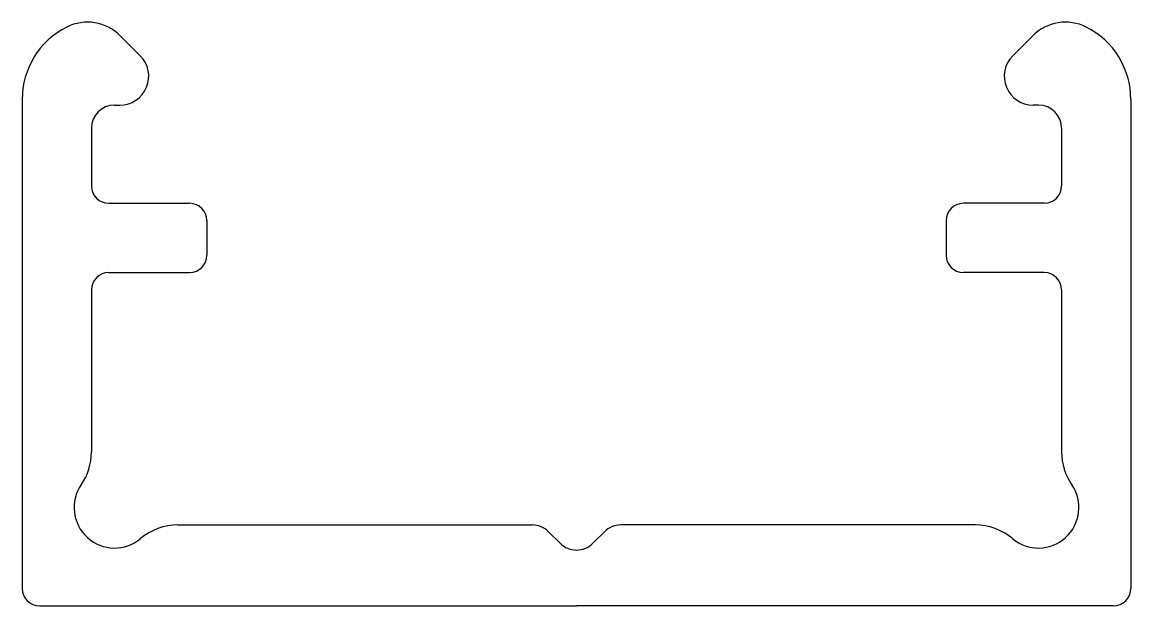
# Model space of a CAD drawing. Extents: x 2324.3 to 2343.5, y 1264.5 to 1274.6.
import ezdxf

# ---------------------------------------------------------------- set-up
doc = ezdxf.new("R2010")
doc.units = 0
doc.layers.get('0').update_dxf_attribs({"linetype": 'CONTINUOUS'})

msp = doc.modelspace()

# ---------------------------------------------------------------- linework, layer by layer
for p, q in [((2325.972, 1274.347), (2326.32, 1273.998)), ((2341.778, 1274.347), (2341.429, 1273.998)), ((2324.275, 1273.244), (2324.275, 1264.774)), ((2343.475, 1273.244), (2343.475, 1264.774)), ((2325.875, 1273.144), (2325.967, 1273.144)), ((2341.875, 1273.144), (2341.783, 1273.144)), ((2325.475, 1272.744), (2325.475, 1271.744)), ((2342.275, 1272.744), (2342.275, 1271.744)), ((2325.775, 1271.444), (2327.175, 1271.444)), ((2341.975, 1271.444), (2340.575, 1271.444)), ((2327.475, 1271.144), (2327.475, 1270.544)), ((2340.275, 1271.144), (2340.275, 1270.544)), ((2325.775, 1270.244), (2327.175, 1270.244)), ((2341.975, 1270.244), (2340.575, 1270.244)), ((2325.475, 1269.944), (2325.475, 1267.138)), ((2342.275, 1269.944), (2342.275, 1267.138)), ((2326.97, 1265.874), (2333.109, 1265.874)), ((2340.78, 1265.874), (2334.641, 1265.874)), ((2333.592, 1265.556), (2333.392, 1265.756)), ((2334.158, 1265.556), (2334.358, 1265.756)), ((2324.575, 1264.474), (2333.875, 1264.474)), ((2343.175, 1264.474), (2333.875, 1264.474))]:
    msp.add_line(p, q)
for centre, radius, start, end in [((2325.675, 1273.244), 1.4, 116.6096, 180), ((2325.406, 1273.781), 0.8, 45, 116.6096), ((2342.344, 1273.781), 0.8, 63.3904, 135), ((2342.075, 1273.244), 1.4, 0, 63.3904), ((2325.967, 1273.644), 0.5, 270, 45), ((2341.783, 1273.644), 0.5, 135, 270), ((2325.875, 1272.744), 0.4, 90, 180), ((2341.875, 1272.744), 0.4, 0, 90), ((2325.775, 1271.744), 0.3, 180, 270), ((2341.975, 1271.744), 0.3, 270, 0), ((2327.175, 1271.144), 0.3, 0, 90), ((2340.575, 1271.144), 0.3, 90, 180), ((2327.175, 1270.544), 0.3, 270, 0), ((2340.575, 1270.544), 0.3, 180, 270), ((2325.775, 1269.944), 0.3, 90, 180), ((2341.975, 1269.944), 0.3, 0, 90), ((2324.475, 1267.138), 1, 325.4397, 360), ((2343.275, 1267.138), 1, 180, 214.5603), ((2325.875, 1266.174), 0.7, 145.4397, 310.1192), ((2341.875, 1266.174), 0.7, 229.8808, 34.5603), ((2326.97, 1264.874), 1, 90, 130.1192), ((2333.109, 1265.474), 0.4, 45, 90), ((2334.641, 1265.474), 0.4, 90, 135), ((2340.78, 1264.874), 1, 49.8808, 90), ((2333.875, 1265.839), 0.4, 225, 270), ((2333.875, 1265.839), 0.4, 270, 315), ((2324.575, 1264.774), 0.3, 180, 270), ((2343.175, 1264.774), 0.3, 270, 0)]:
    msp.add_arc(centre, radius, start, end)

doc.saveas('drawing.dxf')
